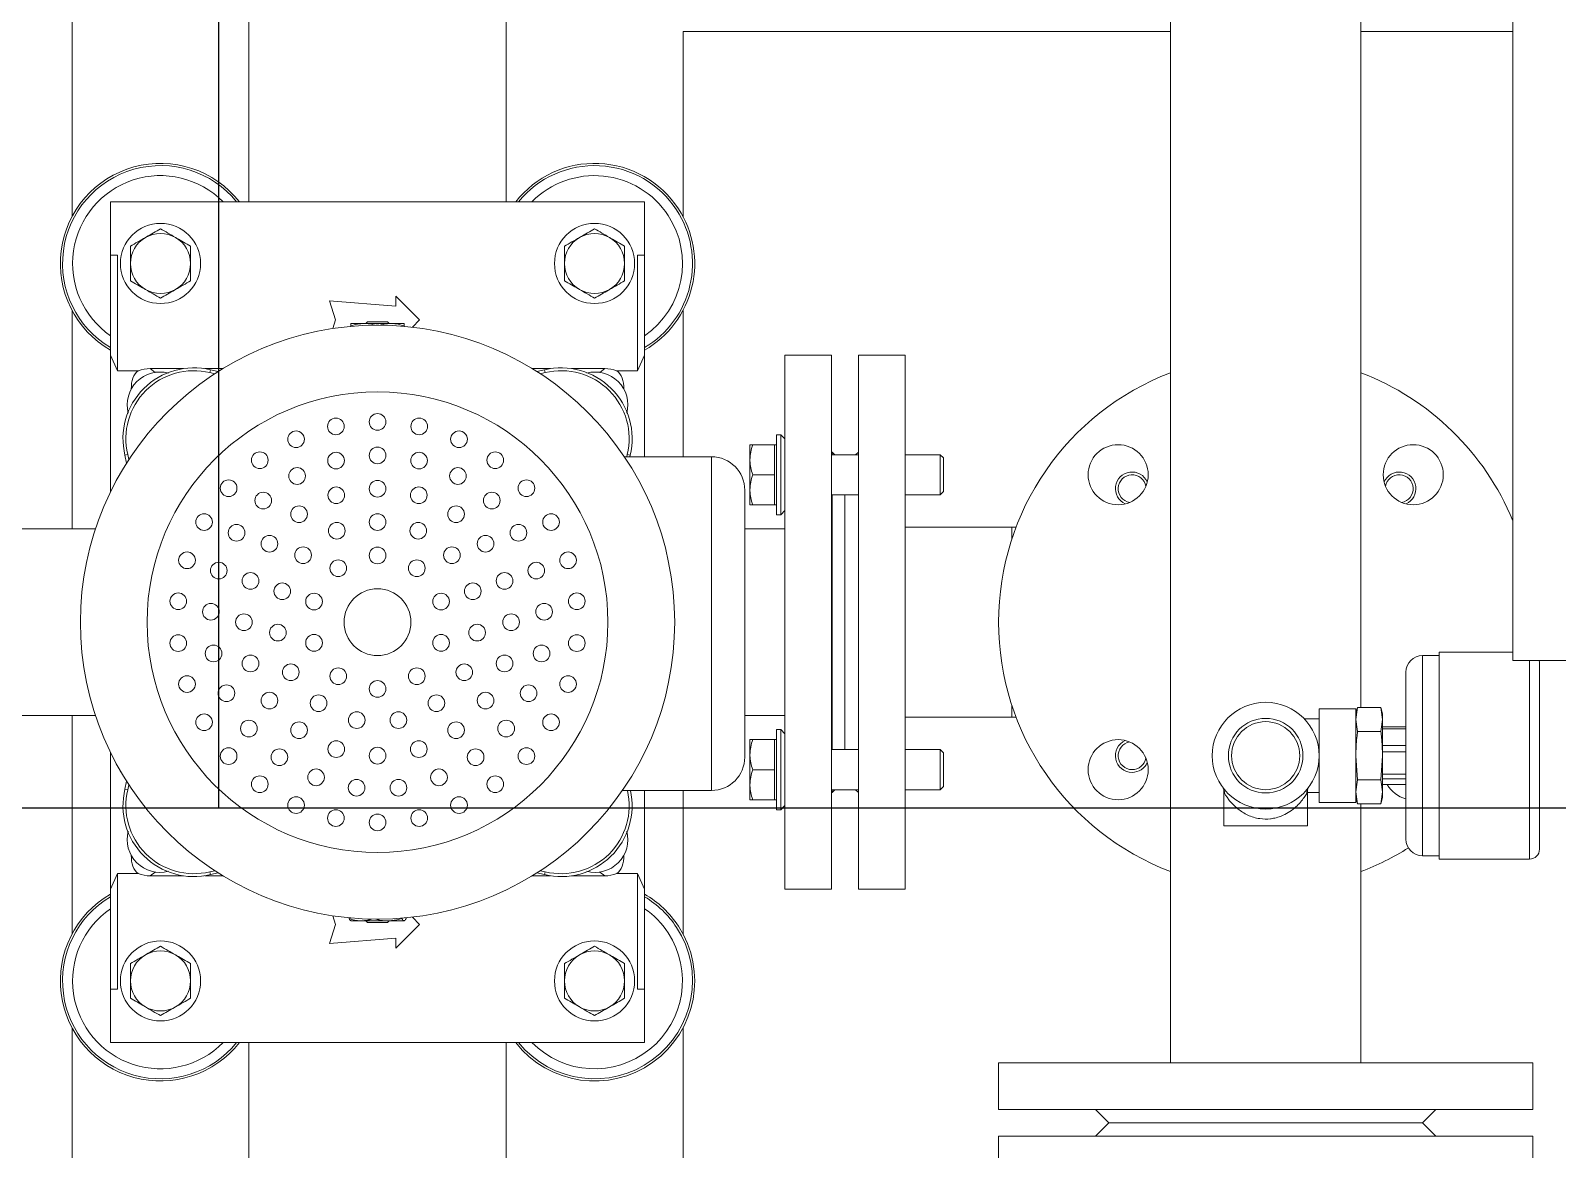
# Model space of a CAD drawing. Extents: x 179183 to 294833, y 947252 to 1004652.
# Drawn here: x 213096 to 213811, y 983410 to 983935 of the extents above; entities that cross this region are included whole.
import ezdxf

# ---------------------------------------------------------------- set-up
doc = ezdxf.new("R2010")
doc.units = 0
doc.header["$LTSCALE"] = 1000
doc.linetypes.add('DASHDOT', pattern=[1, 0.5, -0.25, 0, -0.25])
doc.linetypes.add('DOTE', pattern=[2.42, 2, -0.2, 0.02, -0.2])
for name, color, linetype in [('a_shb', 2, 'Continuous'), ('a_水', 6, 'Continuous'), ('DOTE', 1, 'DOTE')]:
    doc.layers.add(name, color=color, linetype=linetype)

# ---------------------------------------------------------------- blocks, each defined once
blk = doc.blocks.new('落地式膨胀箱')
at = {"layer": 'a_shb', "linetype": 'Continuous', "lineweight": 15}
for p, q in [((769.13, 666.43), (769.13, 607.72)), ((856.76, 607.72), (856.76, 666.43)), ((377.27, 618.71), (622.73, 618.71)), ((666.74, 618.71), (769.13, 618.71)), ((856.76, 618.71), (959.15, 618.71)), ((1003.16, 618.71), (1335.14, 618.71)), ((615.79, 350.36), (615.79, 600.71)), ((640.83, 600.71), (615.79, 600.71)), ((640.83, 597.42), (640.83, 600.71)), ((687.77, 600.71), (640.83, 600.71)), ((640.83, 597.42), (695.04, 597.42)), ((687.77, 600.71), (695.04, 597.42)), ((751.92, 600.71), (687.77, 600.71)), ((695.04, 587.66), (695.04, 597.42)), ((743.31, 596.14), (742.81, 595.84)), ((742.81, 595.84), (742.81, 595.84)), ((743.82, 596.43), (743.31, 596.14)), ((743.82, 596.43), (743.82, 596.43)), ((938.12, 600.71), (873.97, 600.71)), ((882.57, 596.14), (882.07, 596.43)), ((882.07, 596.43), (882.07, 596.43)), ((883.08, 595.84), (882.57, 596.14)), ((883.08, 595.84), (883.08, 595.84)), ((930.85, 597.42), (938.12, 600.71)), ((930.85, 597.42), (930.85, 587.66)), ((930.85, 597.42), (985.06, 597.42)), ((985.06, 600.71), (938.12, 600.71)), ((985.06, 597.42), (985.06, 600.71)), ((1010.1, 600.71), (985.06, 600.71)), ((1010.1, 350.36), (1010.1, 600.71)), ((703.68, 590.94), (704.1, 591.13)), ((734.36, 592.57), (734.68, 593.91)), ((736.67, 592.05), (734.36, 592.57)), ((738.34, 593.12), (734.68, 593.91)), ((891.21, 593.91), (887.55, 593.12)), ((891.53, 592.57), (889.22, 592.05)), ((891.53, 592.57), (891.21, 593.91)), ((921.83, 591.1), (922.21, 590.94)), ((694.03, 566.64), (694.03, 582.04)), ((695.79, 579.72), (694.03, 582.04)), ((695.79, 579.72), (695.76, 579.45)), ((931.86, 582.04), (930.09, 579.72)), ((930.13, 579.46), (930.09, 579.72)), ((931.86, 566.64), (931.86, 582.04)), ((694.03, 548), (694.03, 556.54)), ((695.91, 554.12), (694.57, 553.8)), ((694.57, 553.8), (695.36, 550.14)), ((695.91, 554.12), (696.43, 551.81)), ((929.46, 551.81), (929.98, 554.12)), ((929.98, 554.12), (931.32, 553.8)), ((930.53, 550.14), (931.32, 553.8)), ((931.86, 548), (931.86, 556.54)), ((384.21, 535.78), (615.79, 535.78)), ((1010.1, 535.78), (1328.97, 535.78)), ((671.23, 495.26), (662.27, 498.09)), ((662.27, 498.09), (664.79, 466.89)), ((675.28, 496.54), (671.23, 495.26)), ((954.66, 495.26), (950.61, 496.54)), ((963.61, 498.09), (954.66, 495.26)), ((961.1, 466.89), (963.61, 498.09)), ((672.9, 481.79), (672.9, 488.05)), ((674.25, 488.05), (674.02, 488.05)), ((951.56, 488.89), (951.87, 488.89)), ((952.99, 483.16), (952.99, 488.05)), ((672.9, 481.01), (672.12, 480.23)), ((672.12, 470.84), (672.12, 480.23)), ((672.9, 469.27), (672.9, 481.79)), ((952.99, 483.16), (952.99, 470.75)), ((953.77, 480.23), (952.99, 481.01)), ((953.77, 480.23), (953.77, 470.84)), ((673.68, 476.12), (673.68, 475.53)), ((673.68, 476.12), (673.69, 476.12)), ((673.68, 475.53), (673.68, 474.95)), ((673.68, 474.95), (673.69, 474.95)), ((952.2, 475.53), (952.2, 476.12)), ((952.2, 476.12), (952.2, 476.12)), ((952.2, 474.95), (952.2, 475.53)), ((952.2, 474.95), (952.2, 474.95)), ((664.79, 466.89), (660.1, 466.89)), ((660.1, 466.89), (671.23, 455.81)), ((672.12, 470.84), (672.9, 470.06)), ((672.9, 463.02), (672.9, 469.27)), ((952.99, 470.06), (953.77, 470.84)), ((952.99, 470.75), (952.99, 463.12)), ((954.66, 455.81), (965.79, 466.89)), ((965.79, 466.89), (961.1, 466.89)), ((671.23, 455.81), (674.64, 459.21)), ((674.25, 463.02), (674.02, 463.02)), ((951.24, 459.21), (954.66, 455.81)), ((951.56, 462.17), (951.87, 462.17)), ((951.73, 464.07), (951.87, 464.07)), ((384.21, 415.29), (615.79, 415.29)), ((1010.1, 415.29), (1517.07, 415.29)), ((694.03, 394.52), (694.03, 403.06)), ((695.36, 400.92), (694.57, 397.27)), ((931.32, 397.27), (930.53, 400.92)), ((931.86, 394.52), (931.86, 403.06)), ((695.91, 396.95), (694.57, 397.27)), ((696.43, 399.26), (695.91, 396.95)), ((929.98, 396.95), (929.46, 399.26)), ((929.98, 396.95), (931.32, 397.27)), ((694.03, 369.02), (694.03, 384.43)), ((931.86, 369.02), (931.86, 384.43)), ((694.03, 369.02), (695.79, 371.35)), ((695.75, 371.62), (695.79, 371.35)), ((930.09, 371.35), (930.13, 371.61)), ((930.09, 371.35), (931.86, 369.02)), ((695.04, 353.65), (695.04, 363.41)), ((704.25, 359.83), (703.68, 360.13)), ((734.36, 358.5), (735.36, 358.73)), ((734.36, 358.5), (734.68, 357.16)), ((735.36, 359.89), (735.36, 319.06)), ((891.84, 360.77), (891.84, 319.06)), ((922.21, 360.13), (921.87, 359.99)), ((930.85, 363.41), (930.85, 353.65)), ((640.83, 353.65), (640.83, 350.36)), ((695.04, 353.65), (640.83, 353.65)), ((695.04, 353.65), (687.77, 350.36)), ((734.68, 357.16), (735.36, 357.32)), ((938.12, 350.36), (930.85, 353.65)), ((985.06, 353.65), (930.85, 353.65)), ((985.06, 353.65), (985.06, 350.36)), ((640.83, 350.36), (615.79, 350.36)), ((687.77, 350.36), (640.83, 350.36)), ((735.36, 350.36), (687.77, 350.36)), ((938.12, 350.36), (891.84, 350.36)), ((985.06, 350.36), (938.12, 350.36)), ((1010.1, 350.36), (985.06, 350.36)), ((535.99, 332.36), (622.73, 332.36)), ((535.99, 332.36), (535.99, 103.91)), ((666.74, 332.36), (735.36, 332.36)), ((891.84, 332.36), (959.15, 332.36)), ((1003.16, 332.36), (1517.07, 332.36)), ((735.36, 319.06), (891.84, 319.06)), ((729.71, 300.99), (736.75, 300.99)), ((750.83, 300.99), (736.75, 300.99)), ((757.88, 300.99), (750.83, 300.99)), ((876.19, 303.41), (751.01, 303.41)), ((769.13, 303.41), (769.13, 284.64)), ((856.76, 284.64), (856.76, 303.41)), ((868.01, 300.99), (875.05, 300.99)), ((889.14, 300.99), (875.05, 300.99)), ((896.18, 300.99), (889.14, 300.99)), ((729.71, 289.49), (729.71, 299.73)), ((743.79, 289.49), (743.79, 299.73)), ((757.88, 289.49), (757.88, 299.73)), ((868.01, 289.49), (868.01, 299.73)), ((882.1, 289.49), (882.1, 299.73)), ((896.18, 289.49), (896.18, 299.73)), ((725.02, 288.55), (725.02, 286.59)), ((736.62, 288.55), (725.02, 288.55)), ((725.02, 286.59), (726.97, 284.64)), ((736.62, 286.59), (725.02, 286.59)), ((729.71, 289.49), (729.71, 288.55)), ((736.75, 289.49), (729.71, 289.49)), ((762.57, 288.55), (736.62, 288.55)), ((762.57, 286.59), (736.62, 286.59)), ((743.79, 289.49), (736.75, 289.49)), ((750.83, 289.49), (743.79, 289.49)), ((757.88, 289.49), (750.83, 289.49)), ((757.88, 288.55), (757.88, 289.49)), ((760.61, 284.64), (762.57, 286.59)), ((762.57, 286.59), (762.57, 288.55)), ((863.32, 288.55), (863.32, 286.59)), ((874.93, 288.55), (863.32, 288.55)), ((863.32, 286.59), (865.28, 284.64)), ((874.93, 286.59), (863.32, 286.59)), ((868.01, 289.49), (868.01, 288.55)), ((875.05, 289.49), (868.01, 289.49)), ((900.87, 288.55), (874.93, 288.55)), ((900.87, 286.59), (874.93, 286.59)), ((882.1, 289.49), (875.05, 289.49)), ((889.14, 289.49), (882.1, 289.49)), ((896.18, 289.49), (889.14, 289.49)), ((896.18, 288.55), (896.18, 289.49)), ((898.92, 284.64), (900.87, 286.59)), ((900.87, 286.59), (900.87, 288.55)), ((687.77, 284.64), (687.77, 262.73)), ((687.77, 284.64), (938.12, 284.64)), ((938.12, 262.73), (938.12, 284.64)), ((687.77, 262.73), (938.12, 262.73)), ((733.14, 262.73), (733.14, 262.42)), ((733.14, 262.42), (734.4, 261.16)), ((734.4, 262.42), (733.14, 262.42)), ((734.4, 262.73), (734.4, 250.21)), ((753.18, 250.21), (753.18, 262.73)), ((872.71, 262.42), (753.18, 262.42)), ((872.71, 262.73), (872.71, 250.21)), ((891.48, 250.21), (891.48, 262.73)), ((891.48, 261.16), (892.75, 262.42)), ((892.75, 262.42), (891.48, 262.42)), ((892.75, 262.42), (892.75, 262.73)), ((734.4, 251.47), (733.14, 250.21)), ((753.18, 256.47), (872.71, 256.47)), ((892.75, 250.21), (891.48, 251.47)), ((687.77, 250.21), (687.77, 228.31)), ((938.12, 250.21), (687.77, 250.21)), ((938.12, 228.31), (938.12, 250.21)), ((938.12, 228.31), (687.77, 228.31)), ((734.4, 228.31), (734.4, 211.82)), ((753.18, 211.82), (753.18, 228.31)), ((768.35, 228.31), (768.35, 178.24)), ((857.54, 178.24), (857.54, 228.31)), ((872.71, 228.31), (872.71, 211.82)), ((891.48, 211.82), (891.48, 228.31)), ((734.4, 211.82), (735.91, 210.31)), ((734.4, 211.82), (753.18, 211.82)), ((735.91, 210.31), (751.67, 210.31)), ((751.67, 210.31), (753.18, 211.82)), ((872.71, 211.82), (874.22, 210.31)), ((872.71, 211.82), (891.48, 211.82)), ((874.22, 210.31), (889.98, 210.31)), ((889.98, 210.31), (891.48, 211.82)), ((1041.39, 184.5), (1019.49, 184.5)), ((1019.49, -65.86), (1019.49, 184.5)), ((1041.39, -65.86), (1041.39, 184.5)), ((1075.82, 184.5), (1053.91, 184.5)), ((1053.91, 184.5), (1053.91, 59.32)), ((768.35, 178.24), (768.35, 176.28)), ((768.35, 178.24), (773.86, 178.24)), ((852.03, 178.24), (857.54, 178.24)), ((857.54, 176.28), (857.54, 178.24)), ((1047.65, 132.86), (1041.39, 139.12)), ((1053.91, 139.12), (1047.65, 132.86)), ((1047.65, 132.86), (1047.65, -14.22)), ((1047.65, 59.32), (1047.65, 132.86)), ((1019.49, 103.91), (187.06, 103.91)), ((908.39, 78.88), (891.67, 78.88)), ((908.39, 78.88), (908.39, 39.76)), ((1047.65, -14.22), (1047.65, 59.32)), ((1053.91, 59.32), (1053.91, -65.86)), ((858.32, 41.14), (858.32, 34.28)), ((891.62, 39.76), (908.39, 39.76)), ((892.75, 34.28), (892.75, 39.76)), ((853.63, 34.28), (853.63, 17.07)), ((897.44, 34.28), (853.63, 34.28)), ((897.44, 17.07), (897.44, 34.28)), ((-19.49, 14.72), (812.94, 14.72)), ((535.99, 14.72), (535.99, -56.47)), ((812.94, 14.72), (852.95, 14.72)), ((855.97, 17.07), (852.95, 16.26)), ((852.95, 16.26), (858.59, 17.07)), ((852.95, 16.26), (852.95, 5.36)), ((897.44, 17.07), (853.63, 17.07)), ((858.59, 17.07), (864.24, 16.26)), ((864.24, 16.26), (864.24, 5.36)), ((875.53, 17.07), (886.83, 16.26)), ((886.83, 16.26), (892.47, 17.07)), ((886.83, 16.26), (886.83, 5.36)), ((892.47, 17.07), (898.12, 16.26)), ((898.12, 16.26), (895.09, 17.07)), ((898.12, 16.26), (898.12, 5.36)), ((898.12, 14.72), (1019.49, 14.72)), ((852.95, 5.36), (855.97, 4.55)), ((858.59, 4.55), (852.95, 5.36)), ((858.59, 4.55), (855.97, 4.55)), ((864.24, 5.36), (858.59, 4.55)), ((875.53, 4.55), (858.59, 4.55)), ((861.99, 4.55), (861.99, -6.4)), ((862.95, -6.4), (862.95, 4.55)), ((870.76, -6.4), (870.76, 4.55)), ((873.8, -6.4), (873.8, 4.55)), ((886.83, 5.36), (875.53, 4.55)), ((892.47, 4.55), (875.53, 4.55)), ((884.21, -6.4), (884.21, 4.55)), ((886.38, -6.4), (886.38, 4.55)), ((892.47, 4.55), (886.83, 5.36)), ((888.99, -6.4), (888.99, 4.55)), ((889.08, -6.4), (889.08, 4.55)), ((898.12, 5.36), (892.47, 4.55)), ((895.09, 4.55), (892.47, 4.55)), ((895.09, 4.55), (898.12, 5.36)), ((836.42, -6.4), (914.65, -6.4)), ((828.59, -14.22), (828.59, -22.05)), ((922.48, -14.22), (828.59, -14.22)), ((922.48, -22.05), (922.48, -14.22)), ((1041.39, -20.48), (1047.65, -14.22)), ((1047.65, -14.22), (1053.91, -20.48)), ((827.03, -22.05), (827.03, -56.47)), ((827.03, -22.05), (828.93, -22.05)), ((828.93, -22.05), (924.04, -22.05)), ((924.04, -64.3), (924.04, -22.05)), ((830.94, -56.47), (-107.89, -56.47)), ((830.94, -525.89), (830.94, -56.47)), ((830.94, -64.3), (924.04, -64.3)), ((830.94, -68.92), (831.72, -68.99)), ((919.35, -68.99), (831.72, -68.99)), ((1019.49, -65.86), (1041.39, -65.86)), ((1053.91, -65.86), (1075.82, -65.86))]:
    blk.add_line(p, q, dxfattribs=at)
at = {"layer": 'a_shb', "color": 1, "linetype": 'DASHDOT'}
blk.add_line((-2600, 550), (1900, 550), dxfattribs=at)
at = {"layer": 'a_shb', "linetype": 'Continuous', "lineweight": 15}
for centre, radius in [((812.94, 475.53), 139.26), ((644.74, 577.24), 18.78), ((981.15, 577.24), 18.78), ((812.94, 475.53), 107.97), ((803.13, 568.9), 3.91), ((822.76, 568.9), 3.91), ((783.93, 564.82), 3.91), ((841.96, 564.82), 3.91), ((766, 556.84), 3.91), ((859.89, 556.84), 3.91), ((788.77, 549.94), 3.91), ((808.03, 553.62), 3.91), ((827.6, 552.38), 3.91), ((750.12, 545.3), 3.91), ((771.02, 541.59), 3.91), ((846.26, 546.32), 3.91), ((875.76, 545.3), 3.91), ((793.6, 535.06), 3.91), ((812.94, 538.12), 3.91), ((832.29, 535.06), 3.91), ((862.81, 535.82), 3.91), ((736.99, 530.72), 3.91), ((755.91, 529.09), 3.91), ((776.16, 526.17), 3.91), ((849.73, 526.17), 3.91), ((888.9, 530.72), 3.91), ((798.44, 520.18), 3.91), ((817.85, 522.22), 3.91), ((876.24, 521.52), 3.91), ((727.18, 513.72), 3.91), ((744.39, 513.22), 3.91), ((762.31, 512.32), 3.91), ((836.42, 516.19), 3.91), ((863.58, 512.32), 3.91), ((898.71, 513.72), 3.91), ((781.53, 510.42), 3.91), ((803.27, 505.3), 3.91), ((822.62, 505.3), 3.91), ((885.69, 504.33), 3.91), ((850.92, 503.13), 3.91), ((721.11, 495.05), 3.91), ((737.17, 494.99), 3.91), ((753.42, 494.87), 3.91), ((770.06, 494.63), 3.91), ((787.63, 493.93), 3.91), ((838.26, 493.93), 3.91), ((872.47, 494.87), 3.91), ((904.78, 495.05), 3.91), ((812.94, 475.53), 15.65), ((858.86, 485.29), 3.91), ((890.56, 485.34), 3.91), ((719.06, 475.53), 3.91), ((734.71, 475.53), 3.91), ((750.36, 475.53), 3.91), ((766, 475.53), 3.91), ((781.65, 475.53), 3.91), ((844.24, 475.53), 3.91), ((875.53, 475.53), 3.91), ((906.83, 475.53), 3.91), ((858.86, 465.77), 3.91), ((890.56, 465.73), 3.91), ((721.11, 456.01), 3.91), ((737.17, 456.08), 3.91), ((753.42, 456.19), 3.91), ((770.06, 456.44), 3.91), ((787.63, 457.14), 3.91), ((838.26, 457.14), 3.91), ((872.47, 456.19), 3.91), ((904.78, 456.01), 3.91), ((850.92, 447.94), 3.91), ((781.53, 440.65), 3.91), ((803.27, 445.77), 3.91), ((822.62, 445.77), 3.91), ((885.69, 446.73), 3.91), ((727.18, 437.35), 3.91), ((744.39, 437.84), 3.91), ((762.31, 438.74), 3.91), ((836.42, 434.88), 3.91), ((863.58, 438.74), 3.91), ((898.71, 437.35), 3.91), ((798.44, 430.89), 3.91), ((817.85, 428.85), 3.91), ((876.24, 429.55), 3.91), ((736.99, 420.35), 3.91), ((755.91, 421.98), 3.91), ((776.16, 424.9), 3.91), ((849.73, 424.9), 3.91), ((888.9, 420.35), 3.91), ((793.6, 416.01), 3.91), ((812.94, 412.94), 3.91), ((832.29, 416.01), 3.91), ((862.81, 415.25), 3.91), ((750.12, 405.76), 3.91), ((771.02, 409.48), 3.91), ((846.26, 404.74), 3.91), ((875.76, 405.76), 3.91), ((788.77, 401.13), 3.91), ((808.03, 397.45), 3.91), ((827.6, 398.68), 3.91), ((766, 394.23), 3.91), ((859.89, 394.23), 3.91), ((644.74, 373.83), 18.78), ((783.93, 386.25), 3.91), ((841.96, 386.25), 3.91), ((981.15, 373.83), 18.78), ((803.13, 382.16), 3.91), ((822.76, 382.16), 3.91), ((743.79, 128.47), 14.08), ((882.1, 128.47), 14.08), ((875.53, 59.32), 25.04), ((875.53, 59.32), 17.48), ((875.53, 59.32), 15.95), ((743.79, -9.83), 14.08)]:
    blk.add_circle(centre, radius, dxfattribs=at)
for centre, radius, start, end in [((644.74, 577.24), 46.94, 30, 231.92688), ((644.74, 577.24), 45.9, 30.75527, 230.89879), ((981.15, 577.24), 46.94, 308.07312, 150), ((981.15, 577.24), 45.9, 309.10121, 149.24473), ((644.74, 577.24), 41.21, 34.72172, 225.37241), ((981.15, 577.24), 41.21, 314.62759, 145.27828), ((726.88, 561.59), 33.24, 76.43793, 193.56207), ((899, 561.59), 33.24, 346.43793, 103.56207), ((644.74, 577.24), 14.08, 90, 150), ((644.74, 577.24), 14.08, 30, 90), ((726.88, 561.59), 31.87, 76.43793, 193.56207), ((710.99, 577.49), 15.35, 75.21307, 194.84581), ((899, 561.59), 31.87, 346.43793, 103.56207), ((914.9, 577.49), 15.35, 345.20866, 104.90538), ((981.15, 577.24), 14.08, 90, 150), ((981.15, 577.24), 14.08, 30, 90), ((644.74, 577.24), 14.08, 150, 210), ((644.74, 577.24), 14.08, 330, 30), ((981.15, 577.24), 14.08, 150, 210), ((981.15, 577.24), 14.08, 330, 30), ((644.74, 577.24), 14.08, 210, 270), ((644.74, 577.24), 14.08, 270, 330), ((981.15, 577.24), 14.08, 210, 270), ((981.15, 577.24), 14.08, 270, 330), ((644.74, 373.83), 46.94, 128.07312, 236.84238), ((644.74, 373.83), 45.9, 129.10121, 236.84238), ((981.15, 373.83), 46.94, 236.84238, 51.92688), ((981.15, 373.83), 45.9, 236.84238, 50.89879), ((644.74, 373.83), 41.21, 134.62759, 236.84238), ((981.15, 373.83), 41.21, 236.84238, 45.37241), ((726.88, 389.47), 33.24, 166.43793, 283.56207), ((726.88, 389.47), 31.87, 166.43793, 283.56207), ((899, 389.47), 33.24, 257.54633, 13.56207), ((899, 389.47), 31.87, 256.99795, 13.56207), ((644.74, 373.83), 14.08, 90, 150), ((644.74, 373.83), 14.08, 30, 90), ((981.15, 373.83), 14.08, 90, 150), ((981.15, 373.83), 14.08, 30, 90), ((644.74, 373.83), 14.08, 150, 210), ((644.74, 373.83), 14.08, 330, 30), ((981.15, 373.83), 14.08, 150, 210), ((981.15, 373.83), 14.08, 330, 30), ((710.99, 373.58), 15.35, 165.21326, 284.84575), ((914.9, 373.58), 15.35, 255.21305, 14.84581), ((644.74, 373.83), 14.08, 210, 270), ((644.74, 373.83), 14.08, 270, 330), ((981.15, 373.83), 14.08, 210, 270), ((981.15, 373.83), 14.08, 270, 330), ((644.74, 373.83), 46.94, 236.84238, 330), ((644.74, 373.83), 45.9, 236.84238, 329.24473), ((644.74, 373.83), 41.21, 236.84238, 325.27828), ((981.15, 373.83), 46.94, 210, 236.84238), ((981.15, 373.83), 45.9, 210.75527, 236.84238), ((981.15, 373.83), 41.21, 214.72172, 236.84238), ((751.01, 319.06), 15.65, 180, 270), ((876.19, 319.06), 15.65, 270, 0), ((812.94, 59.32), 125.18, 90, 159.12993), ((812.94, 59.32), 125.18, 20.87007, 90), ((750.36, 121.91), 7.82, 24.45316, 245.54684), ((875.53, 121.91), 7.82, 0, 155.54684), ((750.36, 121.91), 6.53, 9.96503, 260.03497), ((875.53, 121.91), 6.53, 0, 170.03497), ((875.53, 121.91), 6.53, 279.96503, 0), ((875.53, 121.91), 7.82, 294.45316, 0), ((893.06, 82.94), 4.37, 233.55348, 272.61262), ((893.06, 35.7), 4.37, 87.38484, 126.44906), ((812.94, 59.32), 125.18, 200.87007, 247.66835), ((812.94, 59.32), 125.18, 327.70378, 339.12993), ((750.36, -3.27), 7.82, 114.45316, 335.54684), ((750.36, -3.27), 6.53, 99.96503, 350.03497), ((882.1, -9.83), 14.08, 14.11076, 60.27689), ((836.42, -14.22), 7.82, 90, 180), ((914.65, -14.22), 7.82, 0, 90), ((919.35, -64.3), 4.69, 270, 0)]:
    blk.add_arc(centre, radius, start, end, dxfattribs=at)
for centre, major_axis, ratio, start_param, end_param in [((709.98, 581.24), (-9.97, 13.12), 0.949478, 0.537719, 0.895787), ((717.83, 570.91), (22.94, -16.56), 0.491503, 2.532382, 3.124443), ((908.06, 570.91), (22.94, 16.56), 0.491503, 0.01715, 0.60921), ((915.91, 581.24), (-9.97, -13.12), 0.949478, 2.245805, 2.603874), ((709.98, 369.83), (9.97, 13.12), 0.949478, 2.245805, 2.603874), ((915.91, 369.83), (9.97, -13.12), 0.949478, 0.537719, 0.895787), ((717.83, 380.16), (22.94, 16.56), 0.491503, 3.158743, 3.750803), ((908.06, 380.16), (22.94, -16.56), 0.491503, 5.673975, 6.266035)]:
    blk.add_ellipse(centre, major_axis=major_axis, ratio=ratio, start_param=start_param, end_param=end_param, dxfattribs=at)
for points, knots in [([(636.61, 591.32), (635.95, 590.18), (634.61, 587.87), (633.24, 585.49), (632.54, 584.28)], [0, 0, 0, 0, 0.495458, 1, 1, 1, 1]), ([(644.74, 591.32), (642.52, 591.32), (639.77, 591.32), (637.13, 591.32), (636.61, 591.32)], [0, 0, 0, 0, 0.803647, 1, 1, 1, 1]), ([(652.87, 591.32), (650.78, 591.32), (648.09, 591.32), (645.34, 591.32), (644.74, 591.32)], [0, 0, 0, 0, 0.779638, 1, 1, 1, 1]), ([(656.93, 584.28), (656.84, 584.45), (656.11, 585.71), (654.73, 588.1), (653.49, 590.24), (652.87, 591.32)], [0, 0, 0, 0, 0.070086, 0.530785, 1, 1, 1, 1]), ([(973.02, 591.32), (972.36, 590.18), (971.03, 587.87), (969.65, 585.49), (968.96, 584.28)], [0, 0, 0, 0, 0.49546, 1, 1, 1, 1]), ([(981.15, 591.32), (978.94, 591.32), (976.19, 591.32), (973.54, 591.32), (973.02, 591.32)], [0, 0, 0, 0, 0.803647, 1, 1, 1, 1]), ([(989.28, 591.32), (987.19, 591.32), (984.51, 591.32), (981.76, 591.32), (981.15, 591.32)], [0, 0, 0, 0, 0.779638, 1, 1, 1, 1]), ([(993.35, 584.28), (993.25, 584.45), (992.52, 585.71), (991.15, 588.1), (989.91, 590.24), (989.28, 591.32)], [0, 0, 0, 0, 0.070091, 0.530782, 1, 1, 1, 1]), ([(632.54, 584.28), (632.44, 584.11), (631.72, 582.85), (630.34, 580.47), (629.1, 578.32), (628.48, 577.24)], [0, 0, 0, 0, 0.070086, 0.530785, 1, 1, 1, 1]), ([(661, 577.24), (660.34, 578.38), (659.01, 580.69), (657.63, 583.08), (656.93, 584.28)], [0, 0, 0, 0, 0.4954576, 1, 1, 1, 1]), ([(968.96, 584.28), (968.86, 584.11), (968.13, 582.85), (966.75, 580.47), (965.52, 578.32), (964.89, 577.24)], [0, 0, 0, 0, 0.070091, 0.530782, 1, 1, 1, 1]), ([(997.41, 577.24), (996.75, 578.38), (995.42, 580.69), (994.04, 583.08), (993.35, 584.28)], [0, 0, 0, 0, 0.49546, 1, 1, 1, 1]), ([(628.48, 577.24), (629.14, 576.1), (630.47, 573.79), (631.85, 571.4), (632.54, 570.2)], [0, 0, 0, 0, 0.49546, 1, 1, 1, 1]), ([(656.93, 570.2), (657.03, 570.37), (657.76, 571.63), (659.13, 574.01), (660.37, 576.16), (661, 577.24)], [0, 0, 0, 0, 0.0700914, 0.5307818, 1, 1, 1, 1]), ([(964.89, 577.24), (965.55, 576.1), (966.88, 573.79), (968.26, 571.4), (968.96, 570.2)], [0, 0, 0, 0, 0.495463, 1, 1, 1, 1]), ([(993.35, 570.2), (993.44, 570.37), (994.17, 571.63), (995.55, 574.01), (996.79, 576.16), (997.41, 577.24)], [0, 0, 0, 0, 0.070086, 0.530785, 1, 1, 1, 1]), ([(632.54, 570.2), (632.64, 570.03), (633.37, 568.77), (634.74, 566.39), (635.98, 564.24), (636.61, 563.16)], [0, 0, 0, 0, 0.0700914, 0.5307818, 1, 1, 1, 1]), ([(652.87, 563.16), (653.53, 564.3), (654.86, 566.61), (656.24, 569), (656.93, 570.2)], [0, 0, 0, 0, 0.49546, 1, 1, 1, 1]), ([(968.96, 570.2), (969.05, 570.03), (969.78, 568.77), (971.16, 566.39), (972.4, 564.24), (973.02, 563.16)], [0, 0, 0, 0, 0.070086, 0.530785, 1, 1, 1, 1]), ([(989.28, 563.16), (989.94, 564.3), (991.28, 566.61), (992.65, 569), (993.35, 570.2)], [0, 0, 0, 0, 0.495458, 1, 1, 1, 1]), ([(636.61, 563.16), (637.13, 563.16), (639.77, 563.16), (642.52, 563.16), (644.74, 563.16)], [0, 0, 0, 0, 0.196353, 1, 1, 1, 1]), ([(644.74, 563.16), (645.34, 563.16), (648.09, 563.16), (650.78, 563.16), (652.87, 563.16)], [0, 0, 0, 0, 0.220362, 1, 1, 1, 1]), ([(973.02, 563.16), (973.54, 563.16), (976.19, 563.16), (978.94, 563.16), (981.15, 563.16)], [0, 0, 0, 0, 0.196353, 1, 1, 1, 1]), ([(981.15, 563.16), (981.76, 563.16), (984.51, 563.16), (987.19, 563.16), (989.28, 563.16)], [0, 0, 0, 0, 0.220362, 1, 1, 1, 1]), ([(674.02, 488.05), (673.71, 487.03), (673.08, 484.98), (672.96, 482.86), (672.9, 481.79)], [0, 0, 0, 0, 0.495454, 1, 1, 1, 1]), ([(672.9, 488.05), (672.92, 488.05), (672.98, 488.05), (673.58, 488.05), (674.02, 488.05)], [0, 0, 0, 0, 0.268631, 1, 1, 1, 1]), ([(952.99, 483.16), (952.99, 483.3), (952.98, 484.33), (952.73, 486.27), (952.16, 488.01), (951.87, 488.89)], [0, 0, 0, 0, 0.070084, 0.530785, 1, 1, 1, 1]), ([(951.87, 488.89), (952.18, 488.74), (952.81, 488.43), (952.93, 488.11), (952.99, 487.94)], [0, 0, 0, 0, 0.495454, 1, 1, 1, 1]), ([(672.9, 481.79), (672.9, 481.64), (672.91, 480.52), (673.09, 478.78), (673.55, 477.24), (673.72, 476.65)], [0, 0, 0, 0, 0.085468, 0.647334, 1, 1, 1, 1]), ([(952.15, 478.42), (952.35, 479.02), (952.86, 480.58), (952.94, 482.18), (952.99, 483.16)], [0, 0, 0, 0, 0.3894421, 1, 1, 1, 1]), ([(673.7, 474.32), (673.52, 473.71), (673.03, 472.05), (672.95, 470.35), (672.9, 469.27)], [0, 0, 0, 0, 0.372518, 1, 1, 1, 1]), ([(952.2, 476.25), (952.25, 476.08), (952.76, 474.29), (952.88, 472.44), (952.99, 470.75)], [0, 0, 0, 0, 0.094426, 1, 1, 1, 1]), ([(672.9, 469.27), (672.9, 469.13), (672.91, 468), (673.16, 465.88), (673.73, 463.98), (674.02, 463.02)], [0, 0, 0, 0, 0.070092, 0.530776, 1, 1, 1, 1]), ([(952.99, 470.75), (952.97, 470.15), (952.91, 467.89), (952.31, 465.68), (951.87, 464.07)], [0, 0, 0, 0, 0.268632, 1, 1, 1, 1]), ([(672.9, 463.02), (672.92, 463.02), (672.98, 463.02), (673.58, 463.02), (674.02, 463.02)], [0, 0, 0, 0, 0.268631, 1, 1, 1, 1]), ([(952.99, 463.12), (952.99, 463.15), (952.98, 463.32), (952.73, 463.64), (952.16, 463.93), (951.87, 464.07)], [0, 0, 0, 0, 0.070105, 0.530789, 1, 1, 1, 1]), ([(951.87, 462.17), (952.18, 462.33), (952.81, 462.64), (952.93, 462.96), (952.99, 463.12)], [0, 0, 0, 0, 0.495466, 1, 1, 1, 1]), ([(636.61, 387.91), (635.95, 386.77), (634.61, 384.46), (633.24, 382.07), (632.54, 380.87)], [0, 0, 0, 0, 0.495459, 1, 1, 1, 1]), ([(644.74, 387.91), (642.52, 387.91), (639.77, 387.91), (637.13, 387.91), (636.61, 387.91)], [0, 0, 0, 0, 0.803647, 1, 1, 1, 1]), ([(652.87, 387.91), (650.78, 387.91), (648.09, 387.91), (645.34, 387.91), (644.74, 387.91)], [0, 0, 0, 0, 0.779638, 1, 1, 1, 1]), ([(656.93, 380.87), (656.84, 381.03), (656.11, 382.3), (654.73, 384.68), (653.49, 386.83), (652.87, 387.91)], [0, 0, 0, 0, 0.070086, 0.530783, 1, 1, 1, 1]), ([(973.02, 387.91), (972.36, 386.77), (971.03, 384.46), (969.65, 382.07), (968.96, 380.87)], [0, 0, 0, 0, 0.495462, 1, 1, 1, 1]), ([(981.15, 387.91), (978.94, 387.91), (976.19, 387.91), (973.54, 387.91), (973.02, 387.91)], [0, 0, 0, 0, 0.803647, 1, 1, 1, 1]), ([(989.28, 387.91), (987.19, 387.91), (984.51, 387.91), (981.76, 387.91), (981.15, 387.91)], [0, 0, 0, 0, 0.779638, 1, 1, 1, 1]), ([(993.35, 380.87), (993.25, 381.03), (992.52, 382.3), (991.15, 384.68), (989.91, 386.83), (989.28, 387.91)], [0, 0, 0, 0, 0.070091, 0.53078, 1, 1, 1, 1]), ([(632.54, 380.87), (632.44, 380.7), (631.72, 379.44), (630.34, 377.05), (629.1, 374.91), (628.48, 373.83)], [0, 0, 0, 0, 0.070086, 0.530785, 1, 1, 1, 1]), ([(661, 373.83), (660.34, 374.97), (659.01, 377.28), (657.63, 379.66), (656.93, 380.87)], [0, 0, 0, 0, 0.495457, 1, 1, 1, 1]), ([(968.96, 380.87), (968.86, 380.7), (968.13, 379.44), (966.75, 377.05), (965.52, 374.91), (964.89, 373.83)], [0, 0, 0, 0, 0.070091, 0.530782, 1, 1, 1, 1]), ([(997.41, 373.83), (996.75, 374.97), (995.42, 377.28), (994.04, 379.66), (993.35, 380.87)], [0, 0, 0, 0, 0.4954593, 1, 1, 1, 1]), ([(628.48, 373.83), (629.14, 372.68), (630.47, 370.37), (631.85, 367.99), (632.54, 366.79)], [0, 0, 0, 0, 0.495462, 1, 1, 1, 1]), ([(656.93, 366.79), (657.03, 366.95), (657.76, 368.22), (659.13, 370.6), (660.37, 372.74), (661, 373.83)], [0, 0, 0, 0, 0.070091, 0.530782, 1, 1, 1, 1]), ([(964.89, 373.83), (965.55, 372.68), (966.88, 370.37), (968.26, 367.99), (968.96, 366.79)], [0, 0, 0, 0, 0.4954645, 1, 1, 1, 1]), ([(993.35, 366.79), (993.44, 366.95), (994.17, 368.22), (995.55, 370.6), (996.79, 372.74), (997.41, 373.83)], [0, 0, 0, 0, 0.070086, 0.530785, 1, 1, 1, 1]), ([(632.54, 366.79), (632.64, 366.62), (633.37, 365.35), (634.74, 362.97), (635.98, 360.83), (636.61, 359.74)], [0, 0, 0, 0, 0.070091, 0.530782, 1, 1, 1, 1]), ([(652.87, 359.74), (653.53, 360.89), (654.86, 363.2), (656.24, 365.58), (656.93, 366.79)], [0, 0, 0, 0, 0.4954593, 1, 1, 1, 1]), ([(968.96, 366.79), (969.05, 366.62), (969.78, 365.35), (971.16, 362.97), (972.4, 360.83), (973.02, 359.74)], [0, 0, 0, 0, 0.070086, 0.530785, 1, 1, 1, 1]), ([(989.28, 359.74), (989.94, 360.89), (991.28, 363.2), (992.65, 365.58), (993.35, 366.79)], [0, 0, 0, 0, 0.495457, 1, 1, 1, 1]), ([(636.61, 359.74), (637.13, 359.74), (639.77, 359.74), (642.52, 359.74), (644.74, 359.74)], [0, 0, 0, 0, 0.196353, 1, 1, 1, 1]), ([(644.74, 359.74), (645.34, 359.74), (648.09, 359.74), (650.78, 359.74), (652.87, 359.74)], [0, 0, 0, 0, 0.220362, 1, 1, 1, 1]), ([(973.02, 359.74), (973.54, 359.74), (976.19, 359.74), (978.94, 359.74), (981.15, 359.74)], [0, 0, 0, 0, 0.196353, 1, 1, 1, 1]), ([(981.15, 359.74), (981.76, 359.74), (984.51, 359.74), (987.19, 359.74), (989.28, 359.74)], [0, 0, 0, 0, 0.220362, 1, 1, 1, 1]), ([(729.71, 299.73), (730.85, 300.08), (733.16, 300.79), (735.55, 300.92), (736.75, 300.99)], [0, 0, 0, 0, 0.495467, 1, 1, 1, 1]), ([(729.71, 300.99), (729.71, 300.98), (729.71, 300.92), (729.71, 300.25), (729.71, 299.73)], [0, 0, 0, 0, 0.220354, 1, 1, 1, 1]), ([(736.75, 300.99), (736.92, 300.99), (738.18, 300.98), (740.57, 300.7), (742.71, 300.06), (743.79, 299.73)], [0, 0, 0, 0, 0.070094, 0.530778, 1, 1, 1, 1]), ([(743.79, 299.73), (744.94, 300.08), (747.24, 300.79), (749.63, 300.92), (750.83, 300.99)], [0, 0, 0, 0, 0.495462, 1, 1, 1, 1]), ([(750.83, 300.99), (751, 300.99), (752.26, 300.98), (754.65, 300.7), (756.79, 300.06), (757.88, 299.73)], [0, 0, 0, 0, 0.070095, 0.530784, 1, 1, 1, 1]), ([(757.88, 299.73), (757.88, 300.25), (757.88, 300.92), (757.88, 300.98), (757.88, 300.99)], [0, 0, 0, 0, 0.779646, 1, 1, 1, 1]), ([(868.01, 299.73), (869.16, 300.08), (871.47, 300.79), (873.85, 300.92), (875.05, 300.99)], [0, 0, 0, 0, 0.495463, 1, 1, 1, 1]), ([(868.01, 300.99), (868.01, 300.98), (868.01, 300.92), (868.01, 300.25), (868.01, 299.73)], [0, 0, 0, 0, 0.220354, 1, 1, 1, 1]), ([(875.05, 300.99), (875.22, 300.99), (876.49, 300.98), (878.87, 300.7), (881.01, 300.06), (882.1, 299.73)], [0, 0, 0, 0, 0.070093, 0.530782, 1, 1, 1, 1]), ([(882.1, 299.73), (883.24, 300.08), (885.55, 300.79), (887.93, 300.92), (889.14, 300.99)], [0, 0, 0, 0, 0.495457, 1, 1, 1, 1]), ([(889.14, 300.99), (889.3, 300.99), (890.57, 300.98), (892.95, 300.7), (895.1, 300.06), (896.18, 299.73)], [0, 0, 0, 0, 0.070094, 0.530788, 1, 1, 1, 1]), ([(896.18, 299.73), (896.18, 300.25), (896.18, 300.92), (896.18, 300.98), (896.18, 300.99)], [0, 0, 0, 0, 0.779646, 1, 1, 1, 1]), ([(891.67, 78.84), (891.67, 78.84), (891.72, 78.84), (891.51, 78.87), (891.06, 79.01), (890.65, 79.31), (890.46, 79.45)], [0, 0, 0, 0, 0.0063172, 0.3099123, 0.6924894, 1, 1, 1, 1]), ([(893.26, 78.57), (893.04, 78.65), (892.52, 78.86), (891.45, 78.86), (890.81, 78.87)], [0, 0, 0, 0, 0.4118794, 1, 1, 1, 1]), ([(893.26, 78.57), (893.41, 78.47), (893.88, 78.19), (895.03, 77.44), (897.33, 75.73), (900.43, 72.76), (903.07, 68.67), (904.48, 65.04), (905.28, 61.5), (905.33, 58.47), (904.95, 55.68), (904.48, 53.63), (903.4, 50.76), (901.75, 47.83), (899.59, 45.13), (897.33, 42.94), (894.96, 41.11), (893.85, 40.43), (893.26, 40.07)], [0, 0, 0, 0, 0.02458, 0.075253, 0.127241, 0.248558, 0.352201, 0.402366, 0.454367, 0.536322, 0.54994, 0.595765, 0.643109, 0.711561, 0.782674, 0.850726, 0.920406, 1, 1, 1, 1]), ([(890.47, 39.2), (890.52, 39.25), (890.79, 39.5), (891.27, 39.68), (891.63, 39.79), (891.63, 39.79), (891.63, 39.79)], [0, 0, 0, 0, 0.082876, 0.481271, 0.798129, 1, 1, 1, 1]), ([(891.6, 39.79), (891.74, 39.79), (892.45, 39.79), (892.94, 39.9), (893.21, 40.04), (893.26, 40.07)], [0, 0, 0, 0, 0.173353, 0.859374, 1, 1, 1, 1]), ([(864.24, 16.26), (865.16, 16.38), (868.91, 16.86), (872.68, 16.98), (875.53, 17.07)], [0, 0, 0, 0, 0.2456636, 1, 1, 1, 1]), ([(875.53, 4.55), (872.68, 4.64), (868.91, 4.76), (865.16, 5.24), (864.24, 5.36)], [0, 0, 0, 0, 0.754337, 1, 1, 1, 1])]:
    blk.add_open_spline(points, degree=3, knots=knots, dxfattribs=at)
blk = doc.blocks.new('A$C325A3371')
at = {"layer": 'DOTE'}
blk.add_line((0, 26617.92), (34006.44, 26617.92), dxfattribs=at)

msp = doc.modelspace()

# ---------------------------------------------------------------- block references
at = {"layer": 'a_shb', "xscale": -1, "rotation": 90}
msp.add_blockref('落地式膨胀箱', (213734.05, 984470.13), dxfattribs=at)
at = {"layer": 'a_水'}
msp.add_blockref('A$C325A3371', (188076.98, 956952.2), dxfattribs=at)

doc.saveas('drawing.dxf')
